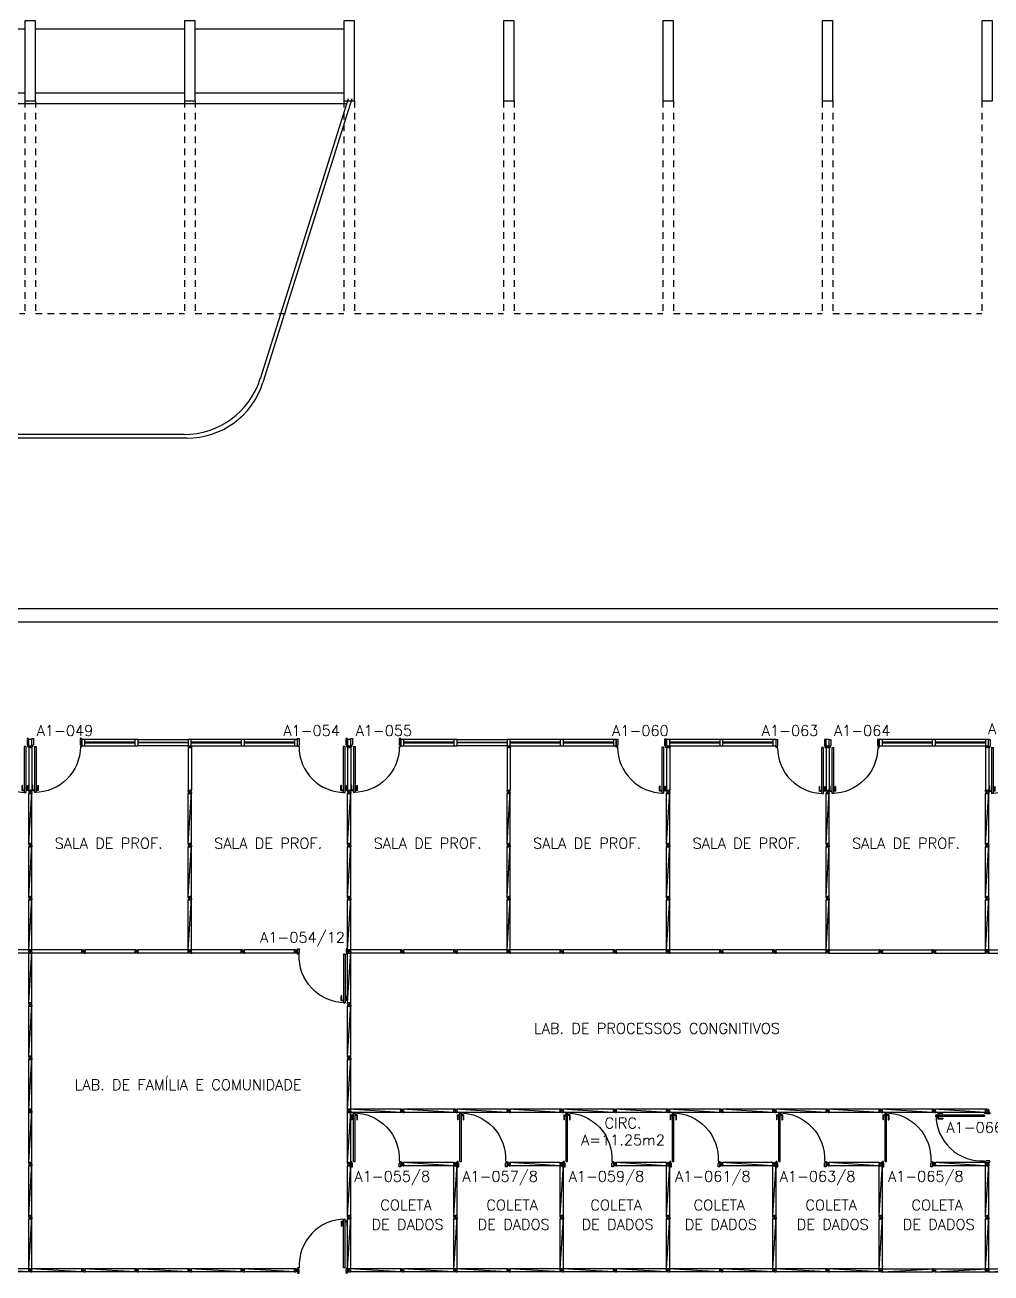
# Model space of a CAD drawing. Header units: millimetres. Extents: x 2641 to 2879, y 1208 to 1302.
# Drawn here: x 2701.93 to 2720.11, y 1226.85 to 1250.32 of the extents above; entities that cross this region are included whole.
import ezdxf
from ezdxf.enums import TextEntityAlignment as Align

# ---------------------------------------------------------------- set-up
doc = ezdxf.new("R2010")
doc.units = ezdxf.units.MM
doc.linetypes.add('HIDDEN2', pattern=[0.1875, 0.125, -0.0625])
for name, color, linetype in [('AREA', 2, 'Continuous'), ('BANC', 2, 'Continuous'), ('DIV', 2, 'Continuous'), ('ESTR', 3, 'Continuous'), ('PISO', 1, 'Continuous'), ('PROJ', 1, 'HIDDEN2'), ('TEXTO', 2, 'Continuous'), ('TEXTO-ENDEREÇO', 2, 'Continuous')]:
    doc.layers.add(name, color=color, linetype=linetype)
doc.styles.add('UNB-100', font='simplex.shx', dxfattribs={"height": 0.2})
doc.styles.add('UNB-100-1', font='simplex.shx', dxfattribs={"height": 0.2})

# ---------------------------------------------------------------- blocks, each defined once
blk = doc.blocks.new('PILAR-SLS')
blk.add_lwpolyline([(0.003, -44.497), (0.203, -44.497), (0.203, -42.997), (0.003, -42.997)], close=True)
blk = doc.blocks.new('DIVMT-SLS')
for p, q in [((-0.03, 0.03), (-0.03, 0.006)), ((-0.008, 0.03), (-0.03, 0.03)), ((-0.0185, 0.006), (-0.03, 0.006)), ((-0.0185, -0.006), (-0.0185, 0.006)), ((-0.008, 0.03), (-0.008, 0.02)), ((-0.008, 0.02), (0.008, 0.02)), ((-0.0051, 0), (0.0051, 0)), ((0.0051, 0), (-0.0051, 0)), ((-0.0051, 0), (0.0051, 0)), ((0.97, -0.03), (0, 0.03)), ((0, -0.0051), (0, 0.0051)), ((0, 0.0051), (0, -0.0051)), ((0.008, 0.03), (0.008, 0.02)), ((0.008, 0.03), (0.03, 0.03)), ((0.0205, 0.006), (0.03, 0.006)), ((0.0205, -0.006), (0.0205, 0.006)), ((0.0205, 0.006), (0.0205, -0.006)), ((0.0205, 0.006), (0.03, 0.006)), ((0.97, 0.03), (0.03, 0.03)), ((0.03, 0.006), (0.03, 0.03)), ((0.03, -0.03), (0.03, 0.03)), ((0.03, -0.005), (0.03, 0.005)), ((0.97, 0.03), (0.97, 0.009)), ((0.97, 0.009), (0.97, 0.027)), ((0.9795, 0.006), (0.97, 0.006)), ((0.97, -0.005), (0.97, 0.005)), ((0.9795, 0.006), (0.9795, -0.006)), ((1.0051, 0), (0.9949, 0)), ((1, 0.0051), (1, -0.0051)), ((-0.0185, -0.006), (-0.03, -0.006)), ((-0.03, -0.03), (-0.03, -0.006)), ((-0.008, -0.03), (-0.03, -0.03)), ((-0.008, -0.03), (-0.008, -0.02)), ((-0.008, -0.02), (0.008, -0.02)), ((0.008, -0.03), (0.008, -0.02)), ((0.008, -0.03), (0.03, -0.03)), ((0.0205, -0.006), (0.03, -0.006)), ((0.0205, -0.006), (0.03, -0.006)), ((0.03, -0.006), (0.03, -0.03)), ((0.97, -0.03), (0.03, -0.03)), ((0.9795, -0.006), (0.97, -0.006)), ((0.97, -0.009), (0.97, -0.027))]:
    blk.add_line(p, q)
blk = doc.blocks.new('PDV2D-SLS')
at = {"layer": 'DIV'}
for p, q in [((0.03, 0.05), (0.06, 0.05)), ((0.03, 0.035), (0.03, 0.05)), ((0.03, -0.035), (0.03, 0.035)), ((0.06, 0.05), (0.06, -0.02)), ((0.941, 0.05), (0.941, -0.02)), ((0.971, 0.05), (0.941, 0.05)), ((0.971, 0.035), (0.971, 0.05)), ((0.971, -0.035), (0.971, 0.035)), ((0.03, -0.05), (0.03, -0.035)), ((0.05, -0.05), (0.03, -0.05)), ((0.05, -0.02), (0.06, -0.02)), ((0.05, -0.02), (0.05, -0.05)), ((0.079, -0.05), (0.109, -0.05)), ((0.079, -0.05), (0.079, -0.965)), ((0.109, -0.05), (0.109, -0.965)), ((0.951, -0.02), (0.941, -0.02)), ((0.951, -0.02), (0.951, -0.05)), ((0.951, -0.05), (0.971, -0.05)), ((0.971, -0.05), (0.971, -0.035)), ((0.036, -0.925), (0.036, -0.835)), ((0.046, -0.835), (0.036, -0.835)), ((0.036, -0.925), (0.076, -0.925)), ((0.046, -0.915), (0.046, -0.835)), ((0.046, -0.915), (0.076, -0.915)), ((0.141, -0.915), (0.111, -0.915)), ((0.151, -0.925), (0.111, -0.925)), ((0.141, -0.915), (0.141, -0.835)), ((0.141, -0.835), (0.151, -0.835)), ((0.151, -0.925), (0.151, -0.835)), ((0.109, -0.965), (0.079, -0.965))]:
    blk.add_line(p, q, dxfattribs=at)
blk.add_arc((0.076, -0.1), 0.865, 270, 3.3214, dxfattribs=at)
blk = doc.blocks.new('MTT-SLS')
for p, q in [((-0.008, 0.03), (-0.03, 0.03)), ((-0.03, 0.03), (-0.03, 0.006)), ((-0.0185, 0.006), (-0.03, 0.006)), ((-0.0185, -0.006), (-0.0185, 0.006)), ((-0.008, 0.03), (-0.008, 0.02)), ((-0.008, 0.02), (0.008, 0.02)), ((-0.0051, 0), (0.0051, 0)), ((0, -0.0051), (0, 0.0051)), ((0.008, 0.03), (0.03, 0.03)), ((0.008, 0.03), (0.008, 0.02)), ((0.0205, -0.006), (0.0205, 0.006)), ((0.0205, 0.006), (0.03, 0.006)), ((0.03, 0.006), (0.03, 0.03)), ((-0.03, -0.03), (-0.03, -0.006)), ((-0.0185, -0.006), (-0.03, -0.006)), ((-0.008, -0.03), (-0.03, -0.03)), ((-0.008, -0.02), (0.008, -0.02)), ((-0.008, -0.03), (-0.008, -0.02)), ((0.008, -0.03), (0.008, -0.02)), ((0.008, -0.03), (0.03, -0.03)), ((0.0205, -0.006), (0.03, -0.006)), ((0.03, -0.006), (0.03, -0.03))]:
    blk.add_line(p, q)
blk = doc.blocks.new('DIV-SLS')
for p, q in [((-0.0051, 0), (0.0051, 0)), ((0, -0.0051), (0, 0.0051)), ((0.0205, 0.006), (0.03, 0.006)), ((0.0205, -0.006), (0.0205, 0.006)), ((0.03, 0.03), (0.97, 0.03)), ((0.03, 0.03), (0.03, -0.03)), ((0.03, 0.009), (0.03, 0.027)), ((0.03, 0.005), (0.03, -0.005)), ((0.97, 0.03), (0.97, -0.03)), ((0.9795, 0.006), (0.97, 0.006)), ((0.97, 0.005), (0.97, -0.005)), ((0.9795, -0.006), (0.9795, 0.006)), ((1.0051, 0), (0.9949, 0)), ((0.9949, 0), (1.0051, 0)), ((1, -0.0051), (1, 0.0051)), ((0.0205, -0.006), (0.03, -0.006)), ((0.03, -0.03), (0.03, -0.009)), ((0.03, -0.009), (0.03, -0.027)), ((0.03, -0.03), (0.97, -0.03)), ((0.9795, -0.006), (0.97, -0.006))]:
    blk.add_line(p, q)
blk = doc.blocks.new('PDV1E-SLS')
at = {"layer": 'DIV'}
for p, q in [((-0.94, 0.075), (-0.91, 0.075)), ((-0.94, 0.06), (-0.94, 0.075)), ((-0.94, -0.06), (-0.94, 0.06)), ((-0.91, 0.075), (-0.91, -0.045)), ((0, 0.075), (-0.03, 0.075)), ((-0.03, 0.075), (-0.03, -0.045)), ((0, 0.06), (0, 0.075)), ((0, -0.06), (0, 0.06)), ((0, 0), (0.012, 0)), ((-0.94, -0.075), (-0.94, -0.06)), ((-0.92, -0.075), (-0.94, -0.075)), ((-0.92, -0.045), (-0.92, -0.075)), ((-0.92, -0.045), (-0.91, -0.045)), ((-0.082, -0.075), (-0.082, -0.94)), ((-0.052, -0.075), (-0.082, -0.075)), ((-0.052, -0.075), (-0.052, -0.94)), ((-0.02, -0.045), (-0.03, -0.045)), ((-0.02, -0.045), (-0.02, -0.075)), ((-0.02, -0.075), (0, -0.075)), ((0, -0.075), (0, -0.06)), ((-0.114, -0.81), (-0.124, -0.81)), ((-0.124, -0.9), (-0.124, -0.81)), ((-0.124, -0.9), (-0.084, -0.9)), ((-0.114, -0.89), (-0.114, -0.81)), ((-0.114, -0.89), (-0.084, -0.89)), ((-0.019, -0.89), (-0.049, -0.89)), ((-0.009, -0.9), (-0.049, -0.9)), ((-0.019, -0.81), (-0.009, -0.81)), ((-0.019, -0.89), (-0.019, -0.81)), ((-0.009, -0.9), (-0.009, -0.81)), ((-0.082, -0.94), (-0.052, -0.94))]:
    blk.add_line(p, q, dxfattribs=at)
blk.add_arc((-0.048, -0.075), 0.865, 180, 270, dxfattribs=at)
blk = doc.blocks.new('A$C4205519C')
at = {"layer": 'DIV'}
for p, q in [((0, 0.038), (0, 0.06)), ((0.024, 0.06), (0, 0.06)), ((0, 0.038), (0.01, 0.038)), ((0, 0.022), (0, 0)), ((0, 0.022), (0.01, 0.022)), ((0, 0), (0.024, 0)), ((0.01, 0.022), (0.01, 0.038)), ((0.024, 0.051), (0.024, 0.06)), ((0.024, 0.051), (0.024, 0.06)), ((0.024, 0.051), (0.036, 0.051)), ((0.036, 0.051), (0.024, 0.051)), ((0.036, 0.012), (0.024, 0.012)), ((0.024, 0.012), (0.024, 0)), ((0.025, 0.03), (0.035, 0.03)), ((0.035, 0.03), (0.025, 0.03)), ((0.03, 0.025), (0.03, 0.035)), ((0.03, 0.035), (0.03, 0.025)), ((0.03, 0.025), (0.03, 0.035)), ((0.036, 0.051), (0.036, 0.06)), ((0.036, 0.051), (0.036, 0.06)), ((0.036, 0.06), (0.06, 0.06)), ((0.036, 0.012), (0.036, 0)), ((0.06, 0), (0.036, 0)), ((0.05, 0.022), (0.05, 0.038)), ((0.06, 0.038), (0.05, 0.038)), ((0.06, 0.022), (0.05, 0.022)), ((0.06, 0.038), (0.06, 0.06)), ((0.06, 0.022), (0.06, 0))]:
    blk.add_line(p, q, dxfattribs=at)
blk = doc.blocks.new('MTINI-SLS')
for p, q in [((-0.005, 0), (0.005, 0)), ((0, 0.001), (0, 0.02)), ((0.008, 0.02), (0, 0.02)), ((0, -0.005), (0, 0.005)), ((0, -0.02), (0, 0.001)), ((0.008, 0.03), (0.03, 0.03)), ((0.008, 0.03), (0.008, 0.02)), ((0.02, 0.006), (0.02, -0.006)), ((0.02, 0.006), (0.03, 0.006)), ((0.02, -0.004), (0.02, 0.004)), ((0.023, 0.006), (0.03, 0.006)), ((0.03, 0.006), (0.03, 0.03)), ((0, -0.02), (0.008, -0.02)), ((0.008, -0.03), (0.008, -0.02)), ((0.008, -0.03), (0.03, -0.03)), ((0.02, -0.006), (0.03, -0.006)), ((0.023, -0.006), (0.03, -0.006)), ((0.03, -0.006), (0.03, -0.03))]:
    blk.add_line(p, q)

msp = doc.modelspace()

# ---------------------------------------------------------------- linework, layer by layer
at = {"layer": 'BANC'}
for p, q in [((2870.149, 1239.34), (2654.133, 1239.34)), ((2870.149, 1239.09), (2654.133, 1239.09))]:
    msp.add_line(p, q, dxfattribs=at)
at = {"layer": 'DIV'}
for p, q in [((2702.062, 1236.885), (2702.002, 1236.885)), ((2702.002, 1236.885), (2702.002, 1236.766)), ((2702.062, 1236.885), (2702.002, 1236.885)), ((2702.002, 1236.885), (2702.002, 1236.766)), ((2702.002, 1236.765), (2702.062, 1236.765)), ((2702.002, 1236.765), (2702.062, 1236.765)), ((2702.002, 1236.765), (2702.062, 1236.765)), ((2702.003, 1236.736), (2702.003, 1235.928)), ((2702.063, 1236.736), (2702.003, 1236.736)), ((2702.003, 1236.736), (2702.024, 1236.736)), ((2702.003, 1236.736), (2702.003, 1235.928)), ((2702.024, 1236.736), (2702.006, 1236.736)), ((2702.027, 1236.745), (2702.039, 1236.745)), ((2702.027, 1236.745), (2702.027, 1236.736)), ((2702.038, 1236.736), (2702.028, 1236.736)), ((2702.039, 1236.745), (2702.039, 1236.736)), ((2702.042, 1236.736), (2702.06, 1236.736)), ((2702.062, 1236.765), (2702.062, 1236.885)), ((2702.062, 1236.765), (2702.062, 1236.885)), ((2702.063, 1236.736), (2702.063, 1235.928)), ((2703.062, 1236.885), (2703.002, 1236.885)), ((2703.002, 1236.885), (2703.002, 1236.766)), ((2703.062, 1236.885), (2703.002, 1236.885)), ((2703.002, 1236.885), (2703.002, 1236.766)), ((2703.002, 1236.765), (2703.062, 1236.765)), ((2703.002, 1236.765), (2703.062, 1236.765)), ((2703.002, 1236.765), (2703.062, 1236.765)), ((2703.062, 1236.765), (2703.062, 1236.885)), ((2703.062, 1236.765), (2703.062, 1236.885)), ((2703.062, 1236.819), (2704.002, 1236.819)), ((2703.062, 1236.765), (2704.002, 1236.765)), ((2704.002, 1236.885), (2703.063, 1236.885)), ((2704.002, 1236.831), (2703.063, 1236.831)), ((2704.062, 1236.885), (2704.002, 1236.885)), ((2704.002, 1236.885), (2704.002, 1236.766)), ((2704.062, 1236.885), (2704.002, 1236.885)), ((2704.002, 1236.885), (2704.002, 1236.766)), ((2704.002, 1236.765), (2704.062, 1236.765)), ((2704.002, 1236.765), (2704.062, 1236.765)), ((2704.002, 1236.765), (2704.062, 1236.765)), ((2704.062, 1236.765), (2704.062, 1236.885)), ((2704.062, 1236.765), (2704.062, 1236.885)), ((2704.062, 1236.885), (2705.002, 1236.885)), ((2704.062, 1236.831), (2705.002, 1236.831)), ((2705.002, 1236.819), (2704.062, 1236.819)), ((2705.002, 1236.765), (2704.062, 1236.765)), ((2705.062, 1236.885), (2705.002, 1236.885)), ((2705.002, 1236.885), (2705.002, 1236.766)), ((2705.062, 1236.885), (2705.002, 1236.885)), ((2705.002, 1236.885), (2705.002, 1236.766)), ((2705.002, 1236.765), (2705.062, 1236.765)), ((2705.002, 1236.765), (2705.062, 1236.765)), ((2705.002, 1236.765), (2705.062, 1236.765)), ((2705.003, 1236.736), (2705.003, 1235.928)), ((2705.063, 1236.736), (2705.003, 1236.736)), ((2705.003, 1236.736), (2705.024, 1236.736)), ((2705.003, 1236.736), (2705.003, 1235.928)), ((2705.024, 1236.736), (2705.006, 1236.736)), ((2705.027, 1236.745), (2705.039, 1236.745)), ((2705.027, 1236.745), (2705.027, 1236.736)), ((2705.038, 1236.736), (2705.028, 1236.736)), ((2705.039, 1236.745), (2705.039, 1236.736)), ((2705.042, 1236.736), (2705.06, 1236.736)), ((2705.062, 1236.765), (2705.062, 1236.885)), ((2705.062, 1236.765), (2705.062, 1236.885)), ((2705.062, 1236.819), (2706.002, 1236.819)), ((2705.062, 1236.765), (2706.002, 1236.765)), ((2706.002, 1236.885), (2705.063, 1236.885)), ((2706.002, 1236.831), (2705.063, 1236.831)), ((2705.063, 1236.736), (2705.063, 1235.928)), ((2706.062, 1236.885), (2706.002, 1236.885)), ((2706.002, 1236.885), (2706.002, 1236.766)), ((2706.062, 1236.885), (2706.002, 1236.885)), ((2706.002, 1236.885), (2706.002, 1236.766)), ((2706.002, 1236.765), (2706.062, 1236.765)), ((2706.002, 1236.765), (2706.062, 1236.765)), ((2706.002, 1236.765), (2706.062, 1236.765)), ((2706.062, 1236.765), (2706.062, 1236.885)), ((2706.062, 1236.765), (2706.062, 1236.885)), ((2706.062, 1236.819), (2707.002, 1236.819)), ((2706.062, 1236.765), (2707.002, 1236.765)), ((2707.002, 1236.885), (2706.063, 1236.885)), ((2707.002, 1236.831), (2706.063, 1236.831)), ((2707.062, 1236.885), (2707.002, 1236.885)), ((2707.002, 1236.885), (2707.002, 1236.766)), ((2707.062, 1236.885), (2707.002, 1236.885)), ((2707.002, 1236.885), (2707.002, 1236.766)), ((2707.002, 1236.765), (2707.062, 1236.765)), ((2707.002, 1236.765), (2707.062, 1236.765)), ((2707.002, 1236.765), (2707.062, 1236.765)), ((2707.062, 1236.765), (2707.062, 1236.885)), ((2707.062, 1236.765), (2707.062, 1236.885)), ((2708.062, 1236.885), (2708.002, 1236.885)), ((2708.002, 1236.885), (2708.002, 1236.766)), ((2708.062, 1236.885), (2708.002, 1236.885)), ((2708.002, 1236.885), (2708.002, 1236.766)), ((2708.002, 1236.765), (2708.062, 1236.765)), ((2708.002, 1236.765), (2708.062, 1236.765)), ((2708.002, 1236.765), (2708.062, 1236.765)), ((2708.003, 1236.736), (2708.003, 1235.928)), ((2708.063, 1236.736), (2708.003, 1236.736)), ((2708.003, 1236.736), (2708.024, 1236.736)), ((2708.003, 1236.736), (2708.003, 1235.928)), ((2708.024, 1236.736), (2708.006, 1236.736)), ((2708.027, 1236.745), (2708.039, 1236.745)), ((2708.027, 1236.745), (2708.027, 1236.736)), ((2708.038, 1236.736), (2708.028, 1236.736)), ((2708.039, 1236.745), (2708.039, 1236.736)), ((2708.042, 1236.736), (2708.06, 1236.736)), ((2708.062, 1236.765), (2708.062, 1236.885)), ((2708.062, 1236.765), (2708.062, 1236.885)), ((2708.063, 1236.736), (2708.063, 1235.928)), ((2709.062, 1236.885), (2709.002, 1236.885)), ((2709.002, 1236.885), (2709.002, 1236.766)), ((2709.062, 1236.885), (2709.002, 1236.885)), ((2709.002, 1236.885), (2709.002, 1236.766)), ((2709.002, 1236.765), (2709.062, 1236.765)), ((2709.002, 1236.765), (2709.062, 1236.765)), ((2709.002, 1236.765), (2709.062, 1236.765)), ((2709.062, 1236.765), (2709.062, 1236.885)), ((2709.062, 1236.765), (2709.062, 1236.885)), ((2709.062, 1236.819), (2710.002, 1236.819)), ((2709.062, 1236.765), (2710.002, 1236.765)), ((2710.002, 1236.885), (2709.063, 1236.885)), ((2710.002, 1236.831), (2709.063, 1236.831)), ((2710.062, 1236.885), (2710.002, 1236.885)), ((2710.002, 1236.885), (2710.002, 1236.766)), ((2710.062, 1236.885), (2710.002, 1236.885)), ((2710.002, 1236.885), (2710.002, 1236.766)), ((2710.002, 1236.765), (2710.062, 1236.765)), ((2710.002, 1236.765), (2710.062, 1236.765)), ((2710.002, 1236.765), (2710.062, 1236.765)), ((2710.062, 1236.765), (2710.062, 1236.885)), ((2710.062, 1236.765), (2710.062, 1236.885)), ((2710.062, 1236.885), (2711.002, 1236.885)), ((2710.062, 1236.831), (2711.002, 1236.831)), ((2711.002, 1236.819), (2710.062, 1236.819)), ((2711.002, 1236.765), (2710.062, 1236.765)), ((2711.062, 1236.885), (2711.002, 1236.885)), ((2711.002, 1236.885), (2711.002, 1236.766)), ((2711.062, 1236.885), (2711.002, 1236.885)), ((2711.002, 1236.885), (2711.002, 1236.766)), ((2711.002, 1236.765), (2711.062, 1236.765)), ((2711.002, 1236.765), (2711.062, 1236.765)), ((2711.002, 1236.765), (2711.062, 1236.765)), ((2711.003, 1236.736), (2711.003, 1235.928)), ((2711.063, 1236.736), (2711.003, 1236.736)), ((2711.003, 1236.736), (2711.024, 1236.736)), ((2711.003, 1236.736), (2711.003, 1235.928)), ((2711.024, 1236.736), (2711.006, 1236.736)), ((2711.027, 1236.745), (2711.039, 1236.745)), ((2711.027, 1236.745), (2711.027, 1236.736)), ((2711.038, 1236.736), (2711.028, 1236.736)), ((2711.039, 1236.745), (2711.039, 1236.736)), ((2711.042, 1236.736), (2711.06, 1236.736)), ((2711.062, 1236.765), (2711.062, 1236.885)), ((2711.062, 1236.765), (2711.062, 1236.885)), ((2711.062, 1236.819), (2712.002, 1236.819)), ((2711.062, 1236.765), (2712.002, 1236.765)), ((2712.002, 1236.885), (2711.063, 1236.885)), ((2712.002, 1236.831), (2711.063, 1236.831)), ((2711.063, 1236.736), (2711.063, 1235.928)), ((2712.062, 1236.885), (2712.002, 1236.885)), ((2712.002, 1236.885), (2712.002, 1236.766)), ((2712.062, 1236.885), (2712.002, 1236.885)), ((2712.002, 1236.885), (2712.002, 1236.766)), ((2712.002, 1236.765), (2712.062, 1236.765)), ((2712.002, 1236.765), (2712.062, 1236.765)), ((2712.002, 1236.765), (2712.062, 1236.765)), ((2712.062, 1236.765), (2712.062, 1236.885)), ((2712.062, 1236.765), (2712.062, 1236.885)), ((2712.062, 1236.819), (2713.002, 1236.819)), ((2712.062, 1236.765), (2713.002, 1236.765)), ((2713.002, 1236.885), (2712.063, 1236.885)), ((2713.002, 1236.831), (2712.063, 1236.831)), ((2713.062, 1236.885), (2713.002, 1236.885)), ((2713.002, 1236.885), (2713.002, 1236.766)), ((2713.062, 1236.885), (2713.002, 1236.885)), ((2713.002, 1236.885), (2713.002, 1236.766)), ((2713.002, 1236.765), (2713.062, 1236.765)), ((2713.002, 1236.765), (2713.062, 1236.765)), ((2713.002, 1236.765), (2713.062, 1236.765)), ((2713.062, 1236.765), (2713.062, 1236.885)), ((2713.062, 1236.765), (2713.062, 1236.885)), ((2714.062, 1236.885), (2714.002, 1236.885)), ((2714.002, 1236.885), (2714.002, 1236.766)), ((2714.062, 1236.885), (2714.002, 1236.885)), ((2714.002, 1236.885), (2714.002, 1236.766)), ((2714.002, 1236.765), (2714.062, 1236.765)), ((2714.002, 1236.765), (2714.062, 1236.765)), ((2714.002, 1236.765), (2714.062, 1236.765)), ((2714.003, 1236.736), (2714.003, 1235.928)), ((2714.063, 1236.736), (2714.003, 1236.736)), ((2714.003, 1236.736), (2714.024, 1236.736)), ((2714.003, 1236.736), (2714.003, 1235.928)), ((2714.024, 1236.736), (2714.006, 1236.736)), ((2714.027, 1236.745), (2714.039, 1236.745)), ((2714.027, 1236.745), (2714.027, 1236.736)), ((2714.038, 1236.736), (2714.028, 1236.736)), ((2714.039, 1236.745), (2714.039, 1236.736)), ((2714.042, 1236.736), (2714.06, 1236.736)), ((2714.062, 1236.765), (2714.062, 1236.885)), ((2714.062, 1236.765), (2714.062, 1236.885)), ((2714.062, 1236.819), (2715.002, 1236.819)), ((2714.062, 1236.765), (2715.002, 1236.765)), ((2715.002, 1236.885), (2714.063, 1236.885)), ((2715.002, 1236.831), (2714.063, 1236.831)), ((2714.063, 1236.736), (2714.063, 1235.928)), ((2715.062, 1236.885), (2715.002, 1236.885)), ((2715.062, 1236.885), (2715.002, 1236.885)), ((2715.002, 1236.885), (2715.002, 1236.766)), ((2715.002, 1236.885), (2715.002, 1236.766)), ((2715.002, 1236.765), (2715.062, 1236.765)), ((2715.002, 1236.765), (2715.062, 1236.765)), ((2715.002, 1236.765), (2715.062, 1236.765)), ((2715.062, 1236.765), (2715.062, 1236.885)), ((2715.062, 1236.765), (2715.062, 1236.885)), ((2715.062, 1236.819), (2716.002, 1236.819)), ((2715.062, 1236.765), (2716.002, 1236.765)), ((2716.002, 1236.885), (2715.063, 1236.885)), ((2716.002, 1236.831), (2715.063, 1236.831)), ((2716.062, 1236.885), (2716.002, 1236.885)), ((2716.002, 1236.885), (2716.002, 1236.766)), ((2716.062, 1236.885), (2716.002, 1236.885)), ((2716.002, 1236.885), (2716.002, 1236.766)), ((2716.002, 1236.765), (2716.062, 1236.765)), ((2716.002, 1236.765), (2716.062, 1236.765)), ((2716.002, 1236.765), (2716.062, 1236.765)), ((2716.062, 1236.765), (2716.062, 1236.885)), ((2716.062, 1236.765), (2716.062, 1236.885)), ((2717.062, 1236.885), (2717.002, 1236.885)), ((2717.002, 1236.885), (2717.002, 1236.766)), ((2717.062, 1236.885), (2717.002, 1236.885)), ((2717.002, 1236.885), (2717.002, 1236.766)), ((2717.002, 1236.765), (2717.062, 1236.765)), ((2717.002, 1236.765), (2717.062, 1236.765)), ((2717.002, 1236.765), (2717.062, 1236.765)), ((2717.003, 1236.736), (2717.003, 1235.928)), ((2717.003, 1236.736), (2717.024, 1236.736)), ((2717.063, 1236.736), (2717.003, 1236.736)), ((2717.003, 1236.736), (2717.003, 1235.928)), ((2717.024, 1236.736), (2717.006, 1236.736)), ((2717.027, 1236.745), (2717.027, 1236.736)), ((2717.027, 1236.745), (2717.039, 1236.745)), ((2717.038, 1236.736), (2717.028, 1236.736)), ((2717.039, 1236.745), (2717.039, 1236.736)), ((2717.042, 1236.736), (2717.06, 1236.736)), ((2717.062, 1236.765), (2717.062, 1236.885)), ((2717.062, 1236.765), (2717.062, 1236.885)), ((2717.063, 1236.736), (2717.063, 1235.928)), ((2718.062, 1236.885), (2718.002, 1236.885)), ((2718.002, 1236.885), (2718.002, 1236.766)), ((2718.062, 1236.885), (2718.002, 1236.885)), ((2718.002, 1236.885), (2718.002, 1236.766)), ((2718.002, 1236.765), (2718.062, 1236.765)), ((2718.002, 1236.765), (2718.062, 1236.765)), ((2718.002, 1236.765), (2718.062, 1236.765)), ((2718.062, 1236.765), (2718.062, 1236.885)), ((2718.062, 1236.765), (2718.062, 1236.885)), ((2718.062, 1236.819), (2719.002, 1236.819)), ((2718.062, 1236.765), (2719.002, 1236.765)), ((2719.002, 1236.885), (2718.063, 1236.885)), ((2719.002, 1236.831), (2718.063, 1236.831)), ((2719.062, 1236.885), (2719.002, 1236.885)), ((2719.002, 1236.885), (2719.002, 1236.766)), ((2719.062, 1236.885), (2719.002, 1236.885)), ((2719.002, 1236.885), (2719.002, 1236.766)), ((2719.002, 1236.765), (2719.062, 1236.765)), ((2719.002, 1236.765), (2719.062, 1236.765)), ((2719.002, 1236.765), (2719.062, 1236.765)), ((2719.062, 1236.765), (2719.062, 1236.885)), ((2719.062, 1236.765), (2719.062, 1236.885)), ((2719.062, 1236.819), (2720.002, 1236.819)), ((2719.062, 1236.765), (2720.002, 1236.765)), ((2720.002, 1236.885), (2719.063, 1236.885)), ((2720.002, 1236.831), (2719.063, 1236.831)), ((2720.062, 1236.885), (2720.002, 1236.885)), ((2720.002, 1236.885), (2720.002, 1236.766)), ((2720.062, 1236.885), (2720.002, 1236.885)), ((2720.002, 1236.885), (2720.002, 1236.766)), ((2720.002, 1236.765), (2720.062, 1236.765)), ((2720.002, 1236.765), (2720.062, 1236.765)), ((2720.002, 1236.765), (2720.062, 1236.765)), ((2720.003, 1236.736), (2720.003, 1235.928)), ((2720.062, 1236.765), (2720.062, 1236.885)), ((2720.062, 1236.765), (2720.062, 1236.885)), ((2720.063, 1236.736), (2720.063, 1235.928)), ((2708.002, 1232.243), (2708.002, 1232.124)), ((2720.025, 1229.928), (2720.003, 1229.928)), ((2720.003, 1229.928), (2720.003, 1229.904)), ((2720.025, 1229.928), (2720.025, 1229.918)), ((2720.025, 1229.918), (2720.041, 1229.918)), ((2720.041, 1229.928), (2720.063, 1229.928)), ((2720.041, 1229.928), (2720.041, 1229.918)), ((2720.063, 1229.868), (2720.063, 1229.928)), ((2720.063, 1229.904), (2720.063, 1229.928)), ((2720.014, 1229.904), (2720.003, 1229.904)), ((2720.003, 1229.868), (2720.003, 1229.892)), ((2720.014, 1229.892), (2720.003, 1229.892)), ((2720.025, 1229.868), (2720.003, 1229.868)), ((2720.014, 1229.892), (2720.014, 1229.904)), ((2720.025, 1229.878), (2720.041, 1229.878)), ((2720.025, 1229.868), (2720.025, 1229.878)), ((2720.028, 1229.898), (2720.038, 1229.898)), ((2720.038, 1229.898), (2720.028, 1229.898)), ((2720.028, 1229.898), (2720.038, 1229.898)), ((2720.033, 1229.903), (2720.033, 1229.893)), ((2720.033, 1229.893), (2720.033, 1229.903)), ((2720.041, 1229.868), (2720.041, 1229.878)), ((2720.041, 1229.868), (2720.063, 1229.868)), ((2720.053, 1229.904), (2720.063, 1229.904)), ((2720.053, 1229.904), (2720.053, 1229.892)), ((2720.053, 1229.892), (2720.053, 1229.904)), ((2720.053, 1229.904), (2720.063, 1229.904)), ((2720.053, 1229.892), (2720.063, 1229.892)), ((2720.053, 1229.892), (2720.063, 1229.892)), ((2720.063, 1229.893), (2720.063, 1229.903)), ((2720.063, 1229.892), (2720.063, 1229.868)), ((2718.064, 1226.988), (2718.064, 1226.973))]:
    msp.add_line(p, q, dxfattribs=at)
at = {"layer": 'PISO'}
for p, q in [((2699.133, 1250.249), (2701.933, 1250.249)), ((2702.133, 1250.249), (2704.933, 1250.249)), ((2705.133, 1250.249), (2707.933, 1250.249)), ((2699.133, 1249.049), (2701.933, 1249.049)), ((2702.133, 1249.049), (2704.933, 1249.049)), ((2705.133, 1249.049), (2707.933, 1249.049)), ((2708.011, 1248.934), (2706.358, 1243.671)), ((2708.085, 1248.934), (2706.409, 1243.601)), ((2687.062, 1248.849), (2707.985, 1248.849)), ((2704.933, 1248.899), (2704.933, 1248.849)), ((2704.927, 1242.621), (2688.562, 1242.621)), ((2704.978, 1242.551), (2688.492, 1242.551))]:
    msp.add_line(p, q, dxfattribs=at)
for centre in [(2704.927, 1244.121), (2704.978, 1244.051)]:
    msp.add_ellipse(centre, major_axis=(-1.061, 1.061), ratio=1, start_param=2.356194, end_param=3.622619, dxfattribs=at)
at = {"layer": 'PROJ'}
for p, q in [((2701.933, 1248.899), (2701.933, 1244.899)), ((2702.133, 1248.899), (2702.133, 1244.899)), ((2704.933, 1248.899), (2704.933, 1244.899)), ((2705.133, 1248.899), (2705.133, 1244.899)), ((2707.933, 1248.899), (2707.933, 1244.899)), ((2708.133, 1248.899), (2708.133, 1244.899)), ((2710.933, 1248.899), (2710.933, 1244.899)), ((2711.133, 1248.899), (2711.133, 1244.899)), ((2713.933, 1248.899), (2713.933, 1244.899)), ((2714.133, 1248.899), (2714.133, 1244.899)), ((2716.933, 1248.899), (2716.933, 1244.899)), ((2717.133, 1248.899), (2717.133, 1244.899)), ((2719.933, 1248.899), (2719.933, 1244.899)), ((2699.133, 1244.899), (2701.933, 1244.899)), ((2702.133, 1244.899), (2704.933, 1244.899)), ((2705.133, 1244.899), (2707.933, 1244.899)), ((2708.133, 1244.899), (2710.933, 1244.899)), ((2711.133, 1244.899), (2713.933, 1244.899)), ((2714.133, 1244.899), (2716.933, 1244.899)), ((2717.133, 1244.899), (2719.933, 1244.899))]:
    msp.add_line(p, q, dxfattribs=at)

# ---------------------------------------------------------------- block references
at = {"layer": 'DIV'}
for name, p in [('PDV1E-SLS', (2702.002, 1236.826)), ('PDV1E-SLS', (2708.002, 1236.826)), ('PDV1E-SLS', (2713.994, 1236.817)), ('PDV1E-SLS', (2717.002, 1236.81)), ('MTT-SLS', (2702.033, 1232.898)), ('MTT-SLS', (2703.033, 1232.898)), ('MTT-SLS', (2704.033, 1232.898)), ('MTT-SLS', (2705.033, 1232.898)), ('MTT-SLS', (2706.033, 1232.898)), ('MTT-SLS', (2707.033, 1232.898)), ('MTT-SLS', (2708.033, 1232.898)), ('MTT-SLS', (2709.033, 1232.898)), ('MTT-SLS', (2710.033, 1232.898)), ('MTT-SLS', (2711.033, 1232.898)), ('MTT-SLS', (2712.033, 1232.898)), ('MTT-SLS', (2713.033, 1232.898)), ('MTT-SLS', (2714.033, 1232.898)), ('MTT-SLS', (2715.033, 1232.898)), ('MTT-SLS', (2716.033, 1232.898)), ('MTT-SLS', (2717.033, 1232.898)), ('MTT-SLS', (2720.033, 1232.898)), ('MTT-SLS', (2702.033, 1229.898)), ('DIVMT-SLS', (2708.033, 1229.898)), ('DIVMT-SLS', (2709.033, 1229.898)), ('DIVMT-SLS', (2710.033, 1229.898)), ('DIVMT-SLS', (2711.033, 1229.898)), ('DIVMT-SLS', (2712.033, 1229.898)), ('DIVMT-SLS', (2713.033, 1229.898)), ('DIVMT-SLS', (2714.033, 1229.898)), ('DIVMT-SLS', (2715.033, 1229.898)), ('DIVMT-SLS', (2716.033, 1229.898)), ('DIVMT-SLS', (2717.033, 1229.898)), ('DIVMT-SLS', (2718.033, 1229.898)), ('DIVMT-SLS', (2719.033, 1229.898)), ('DIVMT-SLS', (2709.033, 1228.898)), ('DIVMT-SLS', (2711.033, 1228.898)), ('DIVMT-SLS', (2713.033, 1228.898)), ('DIVMT-SLS', (2715.033, 1228.898)), ('DIVMT-SLS', (2717.033, 1228.898)), ('DIVMT-SLS', (2719.033, 1228.898)), ('DIVMT-SLS', (2701.033, 1226.898)), ('DIVMT-SLS', (2702.033, 1226.898)), ('DIVMT-SLS', (2703.033, 1226.898)), ('DIVMT-SLS', (2704.033, 1226.898)), ('DIVMT-SLS', (2705.033, 1226.898)), ('DIVMT-SLS', (2706.033, 1226.898)), ('A$C4205519C', (2707.003, 1226.868)), ('DIVMT-SLS', (2708.033, 1226.898)), ('DIVMT-SLS', (2709.033, 1226.898)), ('DIVMT-SLS', (2710.033, 1226.898)), ('DIVMT-SLS', (2711.033, 1226.898)), ('DIVMT-SLS', (2712.033, 1226.898)), ('DIVMT-SLS', (2713.033, 1226.898)), ('DIVMT-SLS', (2714.033, 1226.898)), ('DIVMT-SLS', (2715.033, 1226.898)), ('DIVMT-SLS', (2716.033, 1226.898)), ('DIVMT-SLS', (2717.033, 1226.898)), ('MTT-SLS', (2718.033, 1226.898))]:
    msp.add_blockref(name, p, dxfattribs=at)
for name, p, rotation in [('MTINI-SLS', (2702.033, 1236.765), 270), ('MTINI-SLS', (2705.033, 1236.765), 270), ('MTINI-SLS', (2708.033, 1236.765), 270), ('MTINI-SLS', (2711.033, 1236.765), 270), ('MTINI-SLS', (2714.033, 1236.765), 270), ('MTINI-SLS', (2717.033, 1236.765), 270), ('MTINI-SLS', (2720.033, 1236.765), 270), ('DIVMT-SLS', (2702.033, 1235.898), 270), ('DIVMT-SLS', (2705.033, 1235.898), 270), ('DIVMT-SLS', (2708.033, 1235.898), 270), ('DIVMT-SLS', (2711.033, 1235.898), 270), ('DIVMT-SLS', (2714.033, 1235.898), 270), ('DIVMT-SLS', (2717.033, 1235.898), 270), ('DIVMT-SLS', (2720.033, 1235.898), 270), ('DIVMT-SLS', (2702.033, 1234.898), 270), ('DIVMT-SLS', (2705.033, 1234.898), 270), ('DIVMT-SLS', (2708.033, 1234.898), 270), ('DIVMT-SLS', (2711.033, 1234.898), 270), ('DIVMT-SLS', (2714.033, 1234.898), 270), ('DIVMT-SLS', (2717.033, 1234.898), 270), ('DIVMT-SLS', (2720.033, 1234.898), 270), ('DIVMT-SLS', (2702.033, 1233.898), 270), ('DIVMT-SLS', (2705.033, 1233.898), 270), ('DIVMT-SLS', (2708.033, 1233.898), 270), ('DIVMT-SLS', (2711.033, 1233.898), 270), ('DIVMT-SLS', (2714.033, 1233.898), 270), ('DIVMT-SLS', (2717.033, 1233.898), 270), ('DIVMT-SLS', (2720.033, 1233.898), 270), ('DIV-SLS', (2702.033, 1232.898), 180), ('DIVMT-SLS', (2702.033, 1232.898), 270), ('DIV-SLS', (2703.033, 1232.898), 180), ('DIV-SLS', (2704.033, 1232.898), 180), ('DIV-SLS', (2705.033, 1232.898), 180), ('DIV-SLS', (2706.033, 1232.898), 180), ('DIV-SLS', (2707.033, 1232.898), 180), ('DIVMT-SLS', (2708.033, 1232.898), 270), ('DIV-SLS', (2709.033, 1232.898), 180), ('DIV-SLS', (2710.033, 1232.898), 180), ('DIV-SLS', (2711.033, 1232.898), 180), ('DIV-SLS', (2712.033, 1232.898), 180), ('DIV-SLS', (2713.033, 1232.898), 180), ('DIV-SLS', (2714.033, 1232.898), 180), ('DIV-SLS', (2715.033, 1232.898), 180), ('DIV-SLS', (2716.033, 1232.898), 180), ('DIV-SLS', (2717.033, 1232.898), 180), ('DIVMT-SLS', (2702.033, 1231.898), 270), ('DIVMT-SLS', (2708.033, 1231.898), 270), ('DIVMT-SLS', (2702.033, 1230.898), 270), ('DIVMT-SLS', (2708.033, 1230.898), 270), ('DIVMT-SLS', (2702.033, 1229.898), 270), ('DIVMT-SLS', (2708.033, 1229.898), 270), ('PDV2D-SLS', (2720.034, 1229.9), 270), ('DIVMT-SLS', (2702.033, 1228.898), 270), ('DIVMT-SLS', (2708.033, 1228.898), 270), ('DIVMT-SLS', (2710.033, 1228.898), 270), ('DIVMT-SLS', (2712.033, 1228.898), 270), ('DIVMT-SLS', (2714.033, 1228.898), 270), ('DIVMT-SLS', (2716.033, 1228.898), 270), ('DIVMT-SLS', (2718.033, 1228.898), 270), ('DIVMT-SLS', (2720.033, 1228.898), 270), ('DIVMT-SLS', (2702.033, 1227.898), 270), ('PDV2D-SLS', (2708.033, 1226.898), 180), ('DIVMT-SLS', (2708.033, 1227.898), 270), ('DIVMT-SLS', (2710.033, 1227.898), 270), ('DIVMT-SLS', (2712.033, 1227.898), 270), ('DIVMT-SLS', (2714.033, 1227.898), 270), ('DIVMT-SLS', (2716.033, 1227.898), 270), ('DIVMT-SLS', (2718.033, 1227.898), 270), ('DIVMT-SLS', (2720.033, 1227.898), 270)]:
    msp.add_blockref(name, p, dxfattribs=dict(at, rotation=rotation))
at = {"layer": 'DIV', "xscale": -1}
for name, p in [('PDV1E-SLS', (2702.062, 1236.826)), ('PDV1E-SLS', (2708.062, 1236.826)), ('PDV1E-SLS', (2717.062, 1236.81)), ('PDV1E-SLS', (2720.062, 1236.81)), ('PDV2D-SLS', (2708.033, 1232.898)), ('MTT-SLS', (2718.032, 1232.898)), ('MTT-SLS', (2719.032, 1232.898)), ('DIVMT-SLS', (2719.033, 1226.898)), ('DIVMT-SLS', (2720.033, 1226.898)), ('DIVMT-SLS', (2721.033, 1226.898))]:
    msp.add_blockref(name, p, dxfattribs=at)
at = {"layer": 'DIV', "xscale": -1, "rotation": 180}
for name, p in [('DIV-SLS', (2717.032, 1232.898)), ('DIV-SLS', (2718.032, 1232.898)), ('DIV-SLS', (2719.032, 1232.898)), ('DIV-SLS', (2720.033, 1232.898)), ('PDV2D-SLS', (2708.033, 1228.898)), ('PDV2D-SLS', (2710.033, 1228.898)), ('PDV2D-SLS', (2712.033, 1228.898)), ('PDV2D-SLS', (2714.033, 1228.898)), ('PDV2D-SLS', (2716.033, 1228.898)), ('PDV2D-SLS', (2718.033, 1228.898))]:
    msp.add_blockref(name, p, dxfattribs=at)
at = {"layer": 'ESTR'}
for p in [(2701.93, 1293.396), (2704.93, 1293.396), (2707.93, 1293.396), (2710.93, 1293.396), (2713.93, 1293.396), (2716.93, 1293.396), (2719.93, 1293.396)]:
    msp.add_blockref('PILAR-SLS', p, dxfattribs=at)

# ---------------------------------------------------------------- texts
at = {"layer": 'AREA', "style": 'UNB-100'}
msp.add_text('A=11.25m2', height=0.2, dxfattribs=at).set_placement((2713.183, 1229.251), align=Align.CENTER)
at = {"layer": 'TEXTO', "style": 'UNB-100'}
for s, p in [('SALA DE PROF.', (2703.508, 1234.832)), ('SALA DE PROF.', (2706.508, 1234.832)), ('SALA DE PROF.', (2709.508, 1234.832)), ('SALA DE PROF.', (2712.508, 1234.832)), ('SALA DE PROF.', (2715.508, 1234.832)), ('SALA DE PROF.', (2718.508, 1234.832)), ('LAB. DE PROCESSOS CONGNITIVOS', (2713.822, 1231.35)), ('LAB. DE FAMÍLIA E COMUNIDADE', (2705.001, 1230.289)), ('CIRC.', (2713.184, 1229.569)), ('COLETA ', (2709.17, 1228.028)), ('COLETA ', (2711.166, 1228.028)), ('COLETA ', (2713.122, 1228.028)), ('COLETA ', (2715.064, 1228.028)), ('COLETA ', (2717.168, 1228.028)), ('COLETA ', (2719.163, 1228.028)), (' DE DADOS', (2709.061, 1227.662)), (' DE DADOS', (2711.058, 1227.662)), (' DE DADOS', (2713.013, 1227.662)), (' DE DADOS', (2714.955, 1227.662)), (' DE DADOS', (2717.06, 1227.662)), (' DE DADOS', (2719.054, 1227.662))]:
    msp.add_text(s, height=0.2, dxfattribs=at).set_placement(p, align=Align.CENTER)
at = {"layer": 'TEXTO-ENDEREÇO', "style": 'UNB-100-1'}
for s, p in [('A1-067', (2720.051, 1236.985)), ('A1-049', (2702.155, 1236.951)), ('A1-054', (2706.795, 1236.951)), ('A1-055', (2708.153, 1236.951)), ('A1-060', (2712.98, 1236.951)), ('A1-063', (2715.795, 1236.951)), ('A1-064', (2717.152, 1236.951)), ('A1-054/12', (2706.358, 1233.063)), ('A1-066/9', (2719.268, 1229.487)), ('A1-055/8', (2708.132, 1228.567)), ('A1-057/8', (2710.16, 1228.567)), ('A1-059/8', (2712.16, 1228.567)), ('A1-061/8', (2714.161, 1228.567)), ('A1-063/8', (2716.132, 1228.567)), ('A1-065/8', (2718.167, 1228.567))]:
    msp.add_text(s, height=0.2, dxfattribs=at).set_placement(p)

doc.saveas('drawing.dxf')
